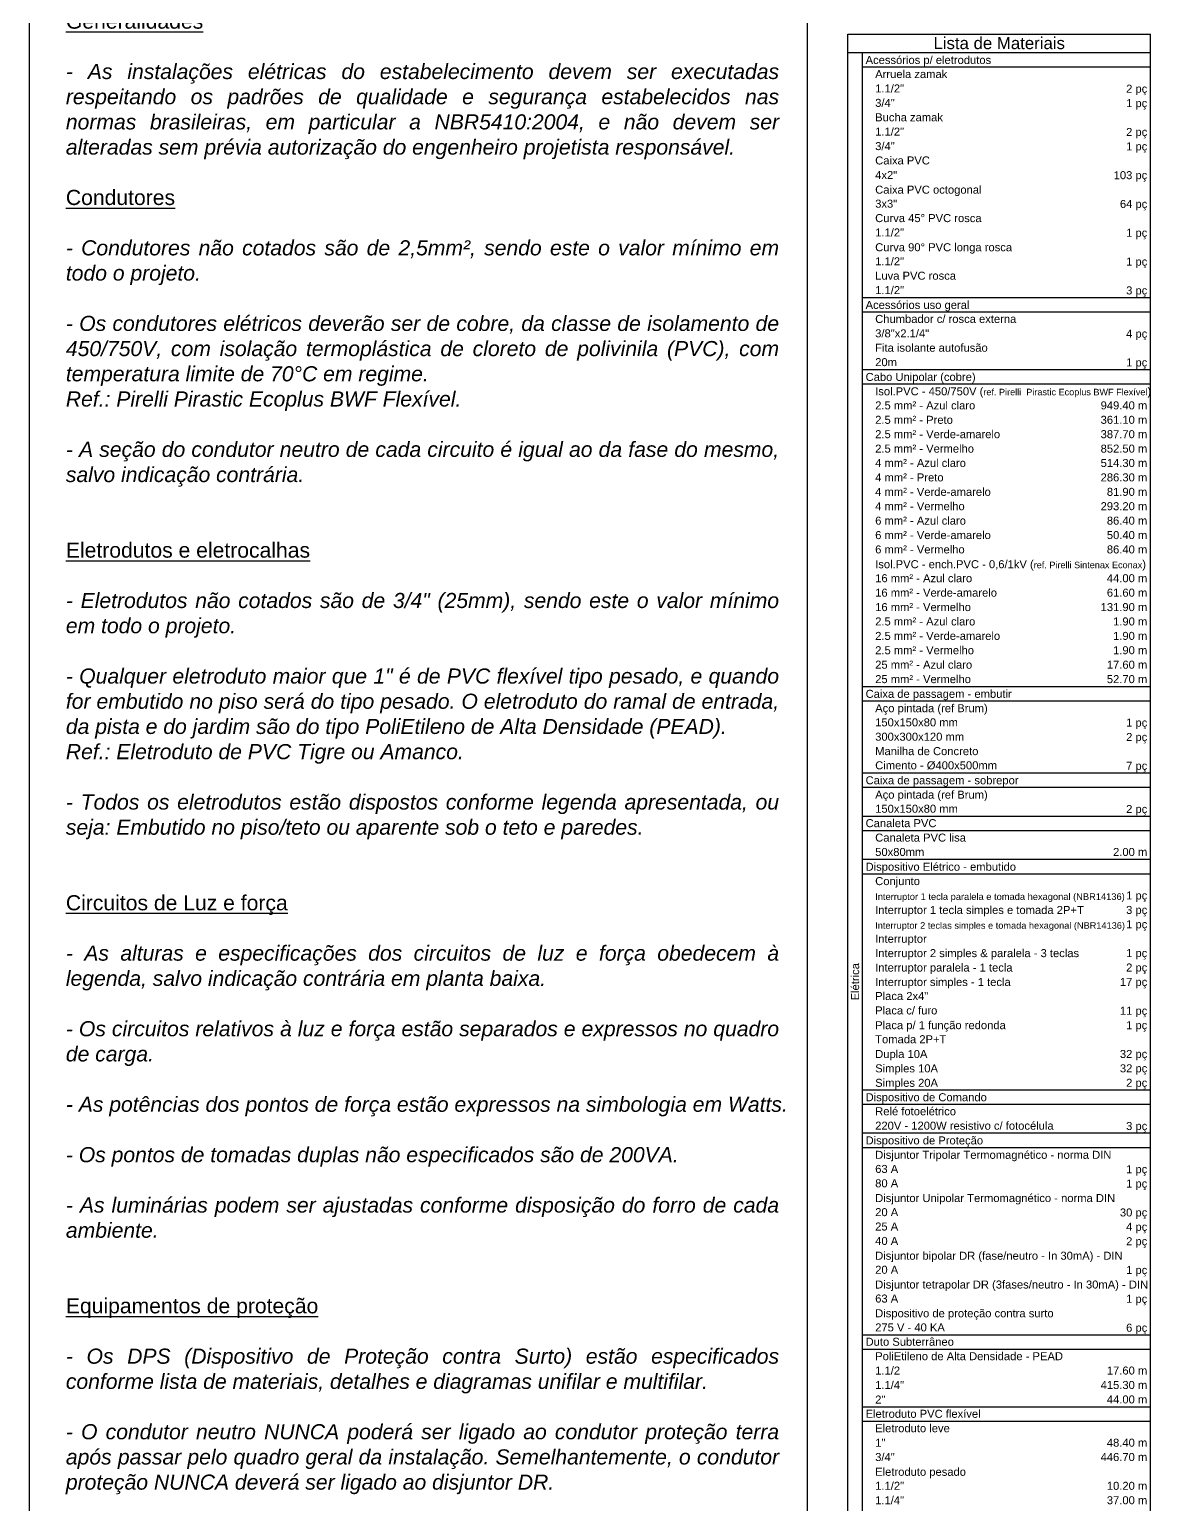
# Model space of a CAD drawing. Header units: millimetres. Extents: x -4.7 to 81.4, y -19.1 to 41.2.
# Drawn here: x 54.12 to 68.95, y 0.82 to 20.33 of the extents above; entities that cross this region are included whole.
import ezdxf

# ---------------------------------------------------------------- set-up
doc = ezdxf.new("R2010")
doc.units = ezdxf.units.MM
doc.header["$MEASUREMENT"] = 0
doc.layers.get('0').update_dxf_attribs({"color": 1})
for name, color, linetype, lineweight in [('DI-Linhas do quadro', 2, 'Continuous', 30), ('DI-Textos do quadro', 2, 'Continuous', 20), ('DI-Título do quadro', 2, 'Continuous', 30)]:
    doc.layers.add(name, color=color, linetype=linetype, lineweight=lineweight)
doc.styles.add('Arial', font='arial.ttf')

msp = doc.modelspace()

# ---------------------------------------------------------------- linework, layer by layer
at = {"color": 2}
msp.add_lwpolyline([(54.121, 21.387), (64.406, 21.387), (64.406, -1.506), (54.121, -1.506)], close=True, dxfattribs=at)
at = {"layer": 'DI-Linhas do quadro', "linetype": 'Continuous'}
for p, q in [((64.945, 20.273), (68.945, 20.273)), ((64.945, -6.654), (64.945, 20.273)), ((68.945, -6.654), (68.945, 20.273)), ((64.945, 20.029), (68.945, 20.029)), ((65.136, -6.654), (65.136, 20.029)), ((65.136, 19.838), (68.945, 19.838)), ((65.136, 16.788), (68.945, 16.788)), ((65.136, 16.598), (68.945, 16.598)), ((65.136, 15.835), (68.945, 15.835)), ((65.136, 15.645), (68.945, 15.645)), ((65.136, 11.642), (68.945, 11.642)), ((65.136, 11.451), (68.945, 11.451)), ((65.136, 10.498), (68.945, 10.498)), ((65.136, 10.307), (68.945, 10.307)), ((65.136, 9.926), (68.945, 9.926)), ((65.136, 9.736), (68.945, 9.736)), ((65.136, 9.354), (68.945, 9.354)), ((65.136, 9.164), (68.945, 9.164)), ((65.136, 6.304), (68.945, 6.304)), ((65.136, 6.114), (68.945, 6.114)), ((65.136, 5.733), (68.945, 5.733)), ((65.136, 5.542), (68.945, 5.542)), ((65.136, 3.064), (68.945, 3.064)), ((65.136, 2.873), (68.945, 2.873)), ((65.136, 2.111), (68.945, 2.111)), ((65.136, 1.92), (68.945, 1.92))]:
    msp.add_line(p, q, dxfattribs=at)

# ---------------------------------------------------------------- texts
at = {"color": 2, "insert": (54.602, 9.947), "char_height": 0.15, "width": 9.40372, "attachment_point": 4}
msp.add_mtext('\\A1;\\pxqc;{\\fArial|b1|i0|c0|p34;\\H2x;NOTAS\\fArial|b0|i0|c0|p34;\\P\\pq*;\\H0.6x;\\P\\H0.8333x;\\P\\H1.333x;\\LGeneralidades\\l\\P\\P\\pqj;\\fArial|b0|i1|c0|p34;- As instalações elétricas do estabelecimento devem ser executadas respeitando os padrões de qualidade e segurança estabelecidos nas normas brasileiras, em particular a NBR5410:2004, e não devem ser alteradas sem prévia autorização do engenheiro projetista responsável.\\P\\P\\pq*;\\fArial|b0|i0|c0|p34;\\LCondutores \\P\\l\\P\\pqj;\\fArial|b0|i1|c0|p34;- Condutores não cotados são de 2,5mm², sendo este o valor mínimo em todo o projeto.\\P\\P- Os condutores elétricos deverão ser de cobre, da classe de isolamento de 450/750V, com isolação termoplástica de cloreto de polivinila (PVC), com temperatura limite de 70°C em regime. \\PRef.: Pirelli Pirastic Ecoplus BWF Flexível.\\P\\P- A seção do condutor neutro de cada circuito é igual ao da fase do mesmo, salvo indicação contrária.\\P\\pq*;\\P\\fArial|b0|i0|c0|p34;\\P\\LEletrodutos e eletrocalhas\\P\\l\\P\\pqj;\\fArial|b0|i1|c0|p34;- Eletrodutos não cotados são de 3/4" (25mm), sendo este o valor mínimo em todo o projeto.\\P\\P- Qualquer eletroduto maior que 1" é de PVC flexível tipo pesado, e quando for embutido no piso será do tipo pesado. O eletroduto do ramal de entrada, da pista e do jardim são do tipo PoliEtileno de Alta Densidade (PEAD).\\PRef.: Eletroduto de PVC Tigre ou Amanco.\\P\\P- Todos os eletrodutos estão dispostos conforme legenda apresentada, ou seja: Embutido no piso/teto ou aparente sob o teto e paredes.\\P\\P\\pq*;\\P\\fArial|b0|i0|c0|p34;\\LCircuitos de Luz e força\\P\\l\\P\\pqj;\\fArial|b0|i1|c0|p34;- As alturas e especificações dos circuitos de luz e força obedecem à legenda, salvo indicação contrária em planta baixa.\\fArial|b0|i0|c0|p34;\\P\\P\\fArial|b0|i1|c0|p34;- Os circuitos relativos à luz e força estão separados e expressos no quadro de carga.\\P\\P- As potências dos pontos de força estão expressos na simbologia em Watts. \\P\\P- Os pontos de tomadas duplas não especificados são de 200VA.\\P\\P- As luminárias podem ser ajustadas conforme disposição do forro de cada ambiente.\\P\\pq*;\\P\\fArial|b0|i0|c0|p34;\\P\\LEquipamentos de proteção\\P\\l\\P\\pqj;\\fArial|b0|i1|c0|p34;- Os DPS (Dispositivo de Proteção contra Surto) estão especificados conforme lista de materiais, detalhes e diagramas unifilar e multifilar.\\P\\P- O condutor neutro NUNCA poderá ser ligado ao condutor proteção terra após passar pelo quadro geral da instalação. Semelhantemente, o condutor proteção NUNCA deverá ser ligado ao disjuntor DR.\\P\\H0.99529x;\\P- O condutor neutro de um referido circuito EM HIPÓTESE ALGUMA deverá ser compartilhado com outro circuito, ou seja, cada circuito deverá possuir seu próprio condutor neutro advindo do seu quadro de distribuição. Do contrário, será recorrente o disparo dos disjuntores DR.\\P\\P- Os disjuntores DR utilizados são do tipo fase/neutro ou fase/fase, conforme especificado nos respectivos diagramas unifilares.\\fArial|b0|i0|c0|p34; }', dxfattribs=at)
at = {"layer": 'DI-Textos do quadro', "line_spacing_factor": 0.798, "style": 'Arial'}
for s, insert, char_height, width, attachment_point in [('Acessórios p/ eletrodutos', (65.178, 19.846), 0.1059, 3.177, 7), ('Arruela zamak', (65.305, 19.69), 0.1059, 1.65204, 7), ('1.1/2"', (65.305, 19.5), 0.1059, 0.76248, 7), ('2 pç', (68.903, 19.465), 0.1059, 0.50832, 9), ('3/4"', (65.305, 19.309), 0.1059, 0.50832, 7), ('1 pç', (68.903, 19.274), 0.1059, 0.50832, 9), ('Bucha zamak', (65.305, 19.118), 0.1059, 1.39788, 7), ('1.1/2"', (65.305, 18.928), 0.1059, 0.76248, 7), ('2 pç', (68.903, 18.893), 0.1059, 0.50832, 9), ('3/4"', (65.305, 18.737), 0.1059, 0.50832, 7), ('1 pç', (68.903, 18.702), 0.1059, 0.50832, 9), ('Caixa PVC', (65.305, 18.547), 0.1059, 1.14372, 7), ('4x2"', (65.305, 18.356), 0.1059, 0.50832, 7), ('103 pç', (68.903, 18.321), 0.1059, 0.76248, 9), ('Caixa PVC octogonal', (65.305, 18.13), 0.1059, 2.41452, 7), ('3x3"', (65.305, 17.975), 0.1059, 0.50832, 7), ('64 pç', (68.903, 17.94), 0.1059, 0.6354, 9), ('Curva 45%%d PVC rosca', (65.305, 17.784), 0.1059, 2.41452, 7), ('1.1/2"', (65.305, 17.594), 0.1059, 0.76248, 7), ('1 pç', (68.903, 17.559), 0.1059, 0.50832, 9), ('Curva 90%%d PVC longa rosca', (65.305, 17.368), 0.1059, 3.177, 7), ('1.1/2"', (65.305, 17.212), 0.1059, 0.76248, 7), ('1 pç', (68.903, 17.177), 0.1059, 0.50832, 9), ('Luva PVC rosca', (65.305, 17.022), 0.1059, 1.77912, 7), ('1.1/2"', (65.305, 16.831), 0.1059, 0.76248, 7), ('3 pç', (68.903, 16.796), 0.1059, 0.50832, 9), ('Acessórios uso geral', (65.178, 16.605), 0.1059, 2.5416, 7), ('Chumbador c/ rosca externa', (65.305, 16.45), 0.1059, 3.30408, 7), ('3/8"x2.1/4"', (65.305, 16.259), 0.1059, 1.39788, 7), ('4 pç', (68.903, 16.224), 0.1059, 0.50832, 9), ('Fita isolante autofusão', (65.305, 16.069), 0.1059, 2.92284, 7), ('20m', (65.305, 15.878), 0.1059, 0.38124, 7), ('1 pç', (68.903, 15.843), 0.1059, 0.50832, 9), ('Cabo Unipolar (cobre)', (65.178, 15.652), 0.1059, 2.66868, 7), ('2.5 mm² - Azul claro', (65.305, 15.306), 0.1059, 2.5416, 7), ('Isol.PVC - 450/750V ({\\H0.81209x;ref. Pirelli  Pirastic Ecoplus BWF Flexível})', (65.305, 15.462), 0.1059, 8.2602, 7), ('2.5 mm² - Preto', (65.305, 15.115), 0.1059, 1.9062, 7), ('361.10 m', (68.903, 15.115), 0.1059, 1.01664, 9), ('949.40 m', (68.903, 15.306), 0.1059, 1.01664, 9), ('2.5 mm² - Verde-amarelo', (65.305, 14.925), 0.1059, 2.92284, 7), ('387.70 m', (68.903, 14.925), 0.1059, 1.01664, 9), ('2.5 mm² - Vermelho', (65.305, 14.734), 0.1059, 2.28744, 7), ('852.50 m', (68.903, 14.734), 0.1059, 1.01664, 9), ('4 mm² - Azul claro', (65.305, 14.544), 0.1059, 2.28744, 7), ('514.30 m', (68.903, 14.544), 0.1059, 1.01664, 9), ('4 mm² - Preto', (65.305, 14.353), 0.1059, 1.65204, 7), ('286.30 m', (68.903, 14.353), 0.1059, 1.01664, 9), ('4 mm² - Verde-amarelo', (65.305, 14.162), 0.1059, 2.66868, 7), ('81.90 m', (68.903, 14.162), 0.1059, 0.88956, 9), ('4 mm² - Vermelho', (65.305, 13.972), 0.1059, 2.03328, 7), ('293.20 m', (68.903, 13.972), 0.1059, 1.01664, 9), ('6 mm² - Azul claro', (65.305, 13.781), 0.1059, 2.28744, 7), ('86.40 m', (68.903, 13.781), 0.1059, 0.88956, 9), ('6 mm² - Verde-amarelo', (65.305, 13.59), 0.1059, 2.66868, 7), ('50.40 m', (68.903, 13.59), 0.1059, 0.88956, 9), ('6 mm² - Vermelho', (65.305, 13.4), 0.1059, 2.03328, 7), ('86.40 m', (68.903, 13.4), 0.1059, 0.88956, 9), ('Isol.PVC - ench.PVC - 0,6/1kV ({\\H0.81209x;ref. Pirelli Sintenax Econax})', (65.305, 13.174), 0.1059, 7.6248, 7), ('16 mm² - Azul claro', (65.305, 13.019), 0.1059, 2.41452, 7), ('44.00 m', (68.903, 13.019), 0.1059, 0.88956, 9), ('16 mm² - Verde-amarelo', (65.305, 12.828), 0.1059, 2.79576, 7), ('61.60 m', (68.903, 12.828), 0.1059, 0.88956, 9), ('16 mm² - Vermelho', (65.305, 12.637), 0.1059, 2.16036, 7), ('131.90 m', (68.903, 12.637), 0.1059, 1.01664, 9), ('2.5 mm² - Azul claro', (65.305, 12.447), 0.1059, 2.5416, 7), ('1.90 m', (68.903, 12.447), 0.1059, 0.76248, 9), ('2.5 mm² - Verde-amarelo', (65.305, 12.256), 0.1059, 2.92284, 7), ('1.90 m', (68.903, 12.256), 0.1059, 0.76248, 9), ('2.5 mm² - Vermelho', (65.305, 12.066), 0.1059, 2.28744, 7), ('1.90 m', (68.903, 12.066), 0.1059, 0.76248, 9), ('25 mm² - Azul claro', (65.305, 11.875), 0.1059, 2.41452, 7), ('17.60 m', (68.903, 11.875), 0.1059, 0.88956, 9), ('25 mm² - Vermelho', (65.305, 11.684), 0.1059, 2.16036, 7), ('52.70 m', (68.903, 11.684), 0.1059, 0.88956, 9), ('Caixa de passagem - embutir', (65.178, 11.459), 0.1059, 3.43116, 7), ('Aço pintada (ref Brum)', (65.305, 11.268), 0.1059, 2.79576, 7), ('150x150x80 mm', (65.305, 11.112), 0.1059, 1.65204, 7), ('1 pç', (68.903, 11.077), 0.1059, 0.50832, 9), ('300x300x120 mm', (65.305, 10.922), 0.1059, 1.77912, 7), ('2 pç', (68.903, 10.887), 0.1059, 0.50832, 9), ('Manilha de Concreto', (65.305, 10.731), 0.1059, 2.41452, 7), ('Cimento - %%c400x500mm', (65.305, 10.541), 0.1059, 2.5416, 7), ('7 pç', (68.903, 10.506), 0.1059, 0.50832, 9), ('Caixa de passagem - sobrepor', (65.178, 10.315), 0.1059, 3.55824, 7), ('Aço pintada (ref Brum)', (65.305, 10.124), 0.1059, 2.79576, 7), ('150x150x80 mm', (65.305, 9.969), 0.1059, 1.65204, 7), ('2 pç', (68.903, 9.934), 0.1059, 0.50832, 9), ('Canaleta PVC', (65.178, 9.778), 0.1059, 1.52496, 7), ('Canaleta PVC lisa', (65.305, 9.587), 0.1059, 2.16036, 7), ('50x80mm', (65.305, 9.397), 0.1059, 0.88956, 7), ('2.00 m', (68.903, 9.397), 0.1059, 0.76248, 9), ('Dispositivo Elétrico - embutido', (65.178, 9.171), 0.1059, 3.93948, 7), ('Conjunto', (65.305, 8.981), 0.1059, 1.01664, 7), ('Interruptor 1 tecla paralela e tomada hexagonal (NBR14136)', (65.305, 8.79), 0.088, 7.37064, 7), ('1 pç', (68.903, 8.79), 0.1059, 0.50832, 9), ('Interruptor 1 tecla simples e tomada 2P+T', (65.305, 8.599), 0.1059, 5.21028, 7), ('3 pç', (68.903, 8.599), 0.1059, 0.50832, 9), ('Interruptor 2 teclas simples e tomada hexagonal (NBR14136)', (65.305, 8.409), 0.087, 7.37064, 7), ('1 pç', (68.903, 8.409), 0.1059, 0.50832, 9), ('Interruptor', (65.305, 8.218), 0.1059, 1.39788, 7), ('Interruptor 2 simples & paralela - 3 teclas', (65.305, 8.028), 0.1059, 5.46444, 7), ('1 pç', (68.903, 8.028), 0.1059, 0.50832, 9), ('Interruptor paralela - 1 tecla', (65.305, 7.837), 0.1059, 3.8124, 7), ('2 pç', (68.903, 7.837), 0.1059, 0.50832, 9), ('Interruptor simples - 1 tecla', (65.305, 7.646), 0.1059, 3.68532, 7), ('17 pç', (68.903, 7.646), 0.1059, 0.6354, 9), ('Placa 2x4"', (65.305, 7.491), 0.1059, 1.2708, 7), ('Placa c/ furo', (65.305, 7.3), 0.1059, 1.65204, 7), ('11 pç', (68.903, 7.265), 0.1059, 0.6354, 9), ('Tomada 2P+T', (65.305, 6.919), 0.1059, 1.39788, 7), ('Placa p/ 1 função redonda', (65.305, 7.074), 0.1059, 3.177, 7), ('1 pç', (68.903, 7.074), 0.1059, 0.50832, 9), ('Dupla 10A', (65.305, 6.693), 0.1059, 1.14372, 7), ('32 pç', (68.903, 6.693), 0.1059, 0.6354, 9), ('Simples 10A', (65.305, 6.503), 0.1059, 1.39788, 7), ('32 pç', (68.903, 6.503), 0.1059, 0.6354, 9), ('Simples 20A', (65.305, 6.312), 0.1059, 1.39788, 7), ('2 pç', (68.903, 6.312), 0.1059, 0.50832, 9), ('Dispositivo de Comando', (65.178, 6.121), 0.1059, 2.79576, 7), ('Relé fotoelétrico', (65.305, 5.966), 0.1059, 2.16036, 7), ('220V - 1200W resistivo c/ fotocélula', (65.305, 5.775), 0.1059, 4.57488, 7), ('3 pç', (68.903, 5.74), 0.1059, 0.50832, 9), ('Dispositivo de Proteção', (65.178, 5.549), 0.1059, 2.92284, 7), ('Disjuntor Tripolar Termomagnético - norma DIN', (65.305, 5.359), 0.1059, 5.7186, 7), ('63 A', (65.305, 5.203), 0.1059, 0.50832, 7), ('1 pç', (68.903, 5.168), 0.1059, 0.50832, 9), ('80 A', (65.305, 5.013), 0.1059, 0.50832, 7), ('1 pç', (68.903, 4.978), 0.1059, 0.50832, 9), ('Disjuntor Unipolar Termomagnético - norma DIN', (65.305, 4.787), 0.1059, 5.7186, 7), ('20 A', (65.305, 4.631), 0.1059, 0.50832, 7), ('30 pç', (68.903, 4.596), 0.1059, 0.6354, 9), ('25 A', (65.305, 4.441), 0.1059, 0.50832, 7), ('4 pç', (68.903, 4.406), 0.1059, 0.50832, 9), ('40 A', (65.305, 4.25), 0.1059, 0.50832, 7), ('2 pç', (68.903, 4.215), 0.1059, 0.50832, 9), ('Disjuntor bipolar DR (fase/neutro - In 30mA) - DIN', (65.305, 4.024), 0.1059, 6.354, 7), ('20 A', (65.305, 3.869), 0.1059, 0.50832, 7), ('1 pç', (68.903, 3.834), 0.1059, 0.50832, 9), ('Disjuntor tetrapolar DR (3fases/neutro - In 30mA) - DIN', (65.305, 3.643), 0.1059, 6.9894, 7), ('63 A', (65.305, 3.488), 0.1059, 0.50832, 7), ('1 pç', (68.903, 3.453), 0.1059, 0.50832, 9), ('Dispositivo de proteção contra surto', (65.305, 3.262), 0.1059, 4.57488, 7), ('275 V - 40 KA', (65.305, 3.106), 0.1059, 1.65204, 7), ('6 pç', (68.903, 3.071), 0.1059, 0.50832, 9), ('Duto Subterrâneo', (65.178, 2.916), 0.1059, 2.03328, 7), ('PoliEtileno de Alta Densidade - PEAD', (65.305, 2.725), 0.1059, 4.57488, 7), ('1.1/2', (65.305, 2.535), 0.1059, 0.6354, 7), ('17.60 m', (68.903, 2.535), 0.1059, 0.88956, 9), ('1.1/4"', (65.305, 2.344), 0.1059, 0.76248, 7), ('415.30 m', (68.903, 2.344), 0.1059, 1.01664, 9), ('2"', (65.305, 2.153), 0.1059, 0.25416, 7), ('44.00 m', (68.903, 2.153), 0.1059, 0.88956, 9), ('Eletroduto PVC flexível', (65.178, 1.963), 0.1059, 2.92284, 7), ('Eletroduto leve', (65.305, 1.772), 0.1059, 1.9062, 7), ('1"', (65.305, 1.581), 0.1059, 0.25416, 7), ('48.40 m', (68.903, 1.581), 0.1059, 0.88956, 9), ('3/4"', (65.305, 1.391), 0.1059, 0.50832, 7), ('446.70 m', (68.903, 1.391), 0.1059, 1.01664, 9), ('Eletroduto pesado', (65.305, 1.165), 0.1059, 2.16036, 7), ('1.1/2"', (65.305, 1.01), 0.1059, 0.76248, 7), ('10.20 m', (68.903, 1.01), 0.1059, 0.88956, 9), ('1.1/4"', (65.305, 0.819), 0.1059, 0.76248, 7), ('37.00 m', (68.903, 0.819), 0.1059, 0.88956, 9)]:
    msp.add_mtext(s, dxfattribs=dict(at, insert=insert, char_height=char_height, width=width, attachment_point=attachment_point))
at = {"layer": 'DI-Textos do quadro', "insert": (65.094, 7.734), "char_height": 0.1059, "width": 1.01664, "attachment_point": 8, "rotation": 90.0002, "line_spacing_factor": 0.798, "style": 'Arial'}
msp.add_mtext('Elétrica', dxfattribs=at)
at = {"layer": 'DI-Título do quadro', "insert": (66.945, 20.072), "char_height": 0.15885, "width": 3.43116, "attachment_point": 8, "line_spacing_factor": 0.798, "style": 'Arial'}
msp.add_mtext('Lista de Materiais', dxfattribs=at)

doc.saveas('drawing.dxf')
